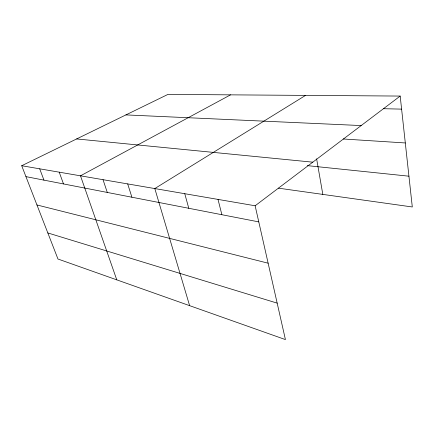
<?xml version="1.0" encoding="UTF-8"?>
<svg xmlns="http://www.w3.org/2000/svg" width="434" height="434" viewBox="0 0 434 434"><rect width="100%" height="100%" fill="white"/><g stroke="black" fill="none" stroke-linecap="round" stroke-linejoin="round"><path stroke-width="0.65" d="M255.138 205.776L285.426 339.594L57.961 259.017L21.7 165.734L255.138 205.776L400.181 96.066L412.3 206.975L278.492 188.172M305.558 95.388L154.808 188.562L189.62 305.655M230.541 94.851L80.491 175.819L116.773 279.849M21.7 165.734L167.942 94.406L400.181 96.066M383.64 108.712L401.607 109.129M125.92 114.901L361.175 125.567M343.256 138.988L405.302 142.96M76.634 138.94L312.778 162.175M307.321 165.631L408.936 176.193M25.937 176.627L258.783 221.893M36.95 204.957L268.131 263.194M47.827 232.944L277.174 303.133M39.695 168.821L43.953 180.126M59.225 172.168L63.494 183.929M103.026 179.681L107.279 192.441M127.694 183.913L131.903 197.226M184.759 193.7L188.785 208.287M218.009 199.407L221.877 214.716M316.619 158.822L322.825 194.399"/></g></svg>
